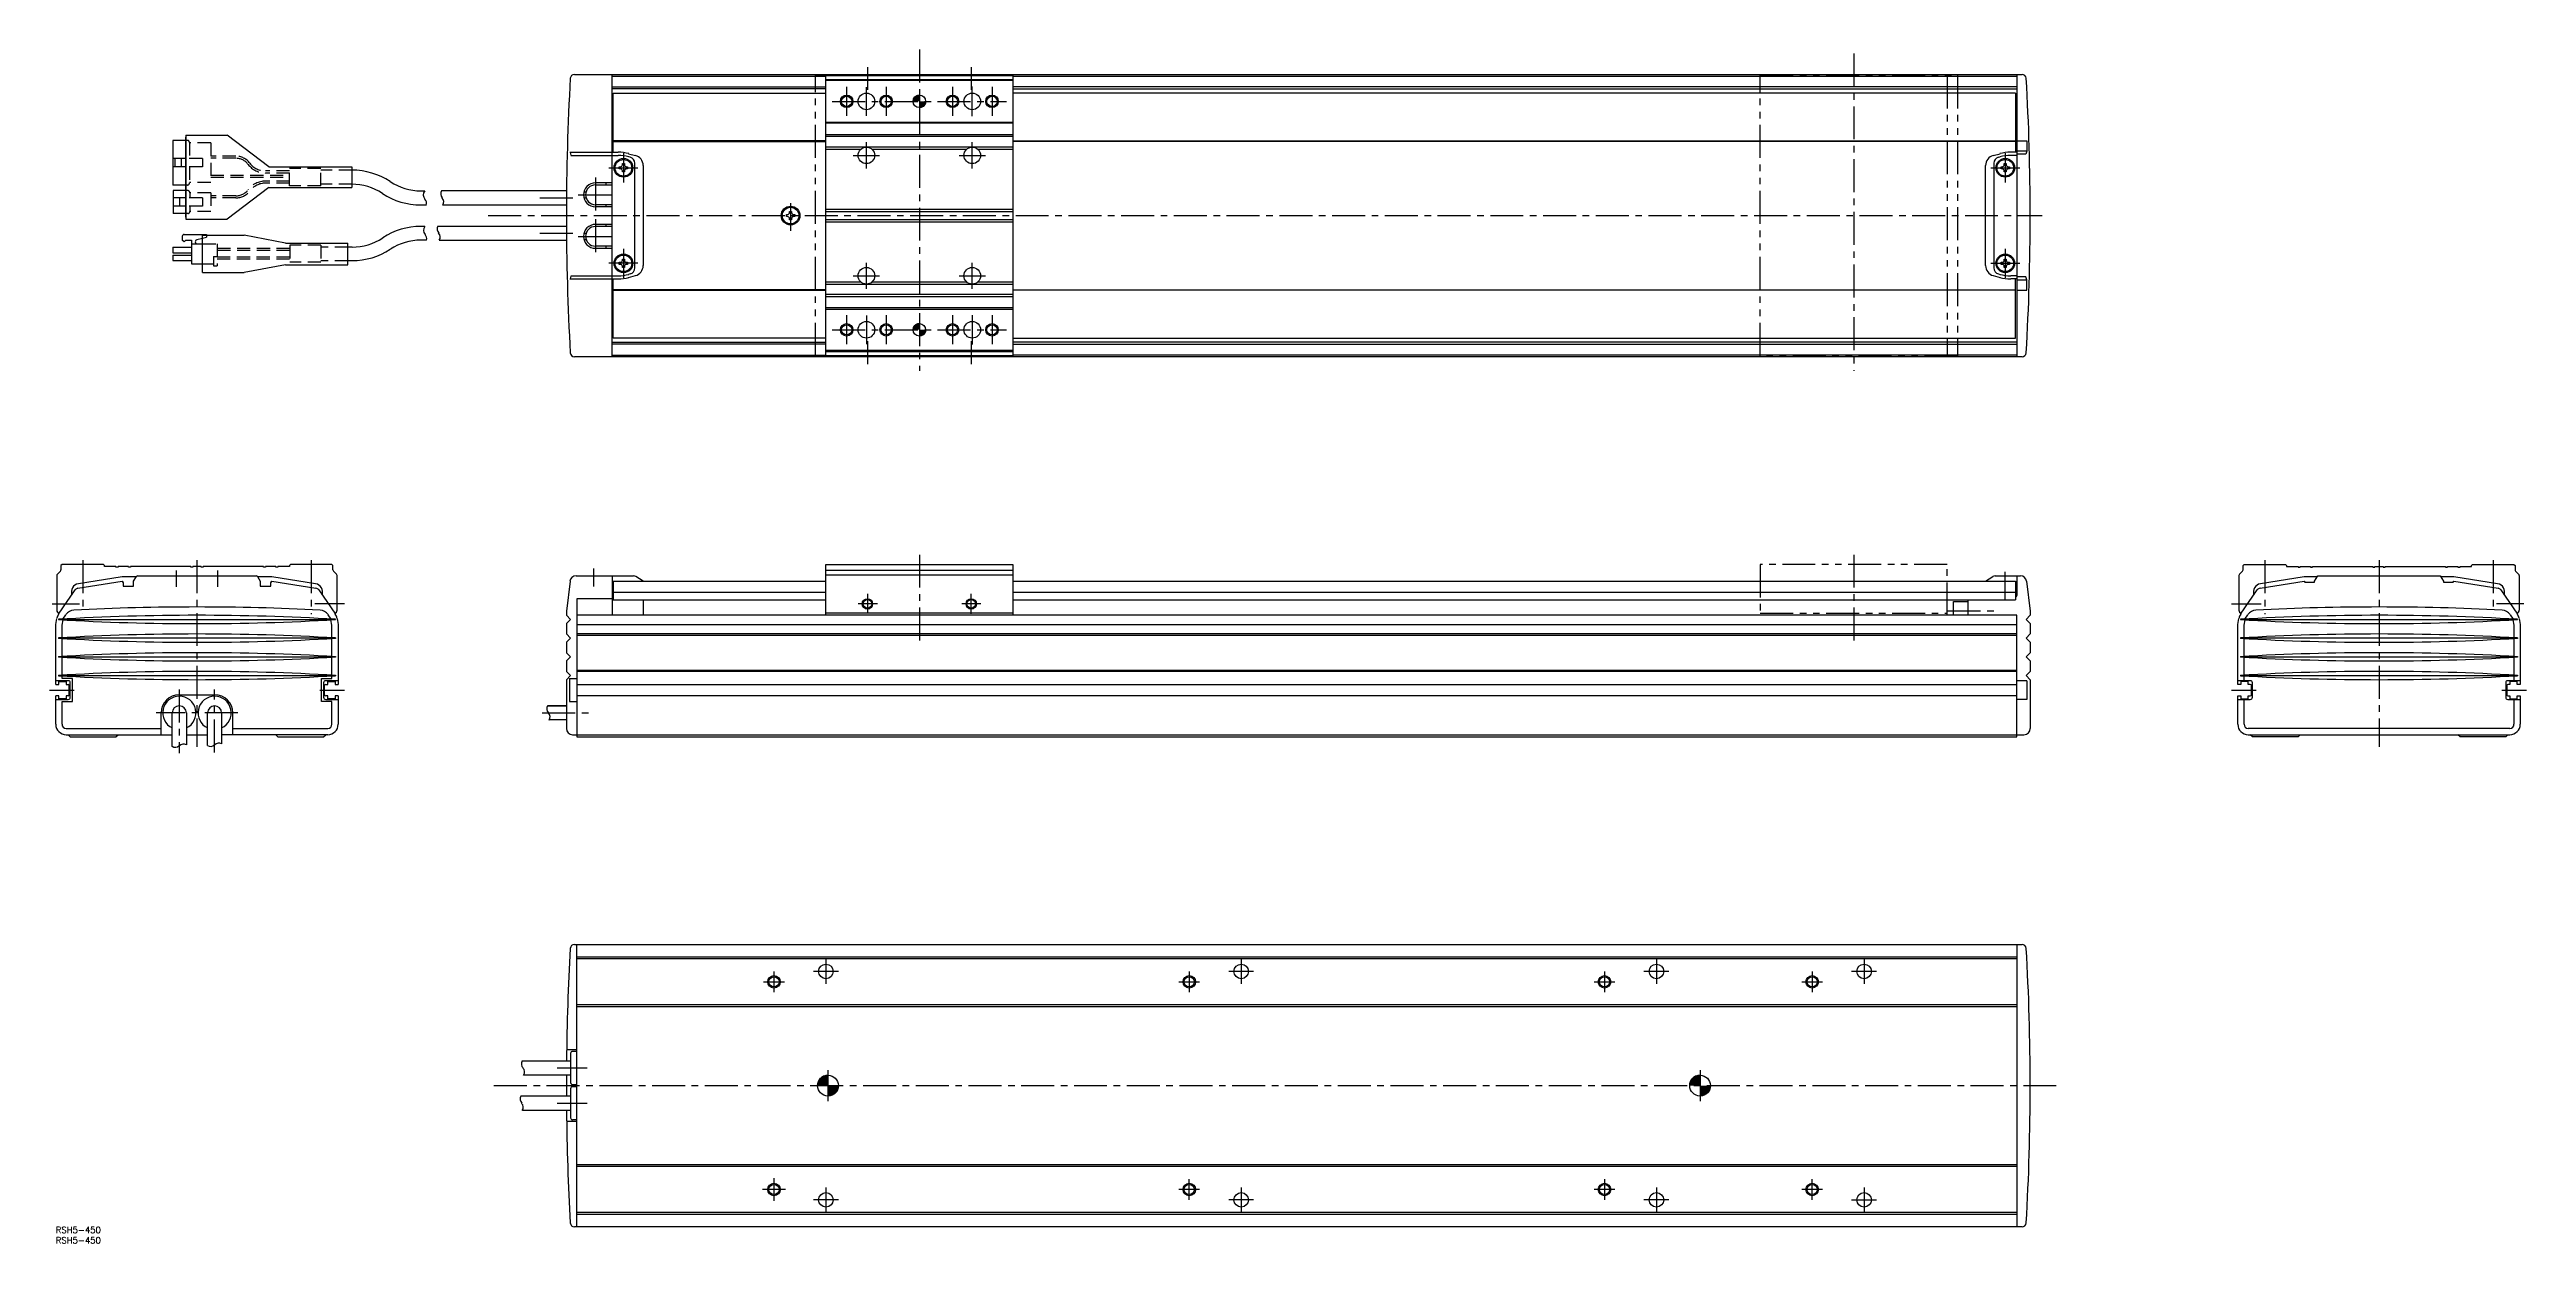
# Model space of a CAD drawing. Extents: x -3 to 1190, y -8 to 567.
import ezdxf

# ---------------------------------------------------------------- set-up
doc = ezdxf.new("R2010")
doc.units = 0
doc.header["$LTSCALE"] = 0.5
for name, pattern in [('CENTER', [50.8, 31.75, -6.35, 6.35, -6.35]), ('DASHED', [19.05, 12.7, -6.35]), ('PHANTOM', [63.5, 31.75, -6.35, 6.35, -6.35, 6.35, -6.35])]:
    doc.linetypes.add(name, pattern=pattern)
for name, color, linetype in [('MSM_CENTER', 1, 'CENTER'), ('MSM_CONTINUOUS', 7, 'CONTINUOUS'), ('MSM_DASHED', 4, 'DASHED'), ('MSM_IMAGINARY', 6, 'PHANTOM'), ('MSM_NARROW', 5, 'CONTINUOUS'), ('MSM_PART_NUMBER', 7, 'CONTINUOUS')]:
    doc.layers.add(name, color=color, linetype=linetype)
doc.styles.get("Standard").update_dxf_attribs({"font": 'txt.shx', "height": 3, "bigfont": 'bigfont.shx'})

# ---------------------------------------------------------------- blocks, each defined once
blk = doc.blocks.new('*U1')
at = {"layer": 'MSM_PART_NUMBER'}
blk.add_text('RSH5-450', height=3, dxfattribs=at).set_placement((0, -3))
blk = doc.blocks.new('*U2')
at = {"layer": 'MSM_PART_NUMBER'}
blk.add_text('RSH5-450', height=3, dxfattribs=at).set_placement((0, -8))
blk = doc.blocks.new('*U8')
at = {"layer": 'MSM_CONTINUOUS', "linetype": 'CONTINUOUS'}
for p, q in [((413, 542.9), (412.9, 542)), ((413.5, 543.8), (413, 542.9)), ((414.1, 544.4), (413.5, 543.8)), ((415, 544.9), (414.1, 544.4)), ((415.9, 545), (415, 544.9)), ((415.9, 544.9), (415.9, 545)), ((415.9, 544.9), (415.9, 544.4)), ((415.9, 544.4), (415.9, 543.8)), ((415.9, 543.8), (415.9, 542.9)), ((415.9, 542.9), (415.9, 542)), ((415.9, 542), (415.9, 542)), ((415.9, 542), (415.9, 541.1)), ((415.9, 541.1), (415.9, 540.2)), ((415.9, 540.2), (415.9, 539.6)), ((415.9, 539.6), (415.9, 539.1)), ((416.8, 539.1), (415.9, 539)), ((415.9, 539), (415.9, 539.1)), ((417.7, 539.6), (416.8, 539.1)), ((418.3, 540.2), (417.7, 539.6)), ((418.8, 541.1), (418.3, 540.2)), ((418.9, 542), (418.8, 541.1)), ((418.9, 542), (418.9, 542)), ((413, 432.9), (412.9, 432)), ((412.9, 432), (412.9, 432)), ((413.5, 433.8), (413, 432.9)), ((414.1, 434.4), (413.5, 433.8)), ((415, 434.9), (414.1, 434.4)), ((415.9, 435), (415, 434.9)), ((415.9, 434.9), (415.9, 435)), ((415.9, 434.9), (415.9, 434.4)), ((415.9, 434.4), (415.9, 433.8)), ((415.9, 433.8), (415.9, 432.9)), ((415.9, 432.9), (415.9, 432)), ((415.9, 432), (415.9, 432)), ((415.9, 432), (415.9, 431.1)), ((415.9, 431.1), (415.9, 430.2)), ((415.9, 430.2), (415.9, 429.6)), ((415.9, 429.6), (415.9, 429.1)), ((417.7, 429.6), (416.8, 429.1)), ((418.3, 430.2), (417.7, 429.6)), ((418.8, 431.1), (418.3, 430.2)), ((418.9, 432), (418.8, 431.1)), ((416.8, 429.1), (415.9, 429)), ((415.9, 429), (415.9, 429.1))]:
    blk.add_line(p, q, dxfattribs=at)
for points in [[(413, 542.9), (412.9, 542), (415.9, 542)], [(413.5, 543.8), (413, 542.9), (415.9, 542.9)], [(414.1, 544.4), (413.5, 543.8), (415.9, 543.8)], [(415, 544.9), (414.1, 544.4), (415.9, 544.4)], [(415.9, 545), (415, 544.9), (415.9, 544.9)], [(418.9, 542), (415.9, 542), (418.9, 542)], [(415.9, 542), (415.9, 541.1), (418.8, 541.1)], [(415.9, 541.1), (415.9, 540.2), (418.3, 540.2)], [(415.9, 540.2), (415.9, 539.6), (417.7, 539.6)], [(415.9, 539.6), (415.9, 539.1), (416.8, 539.1)], [(413, 432.9), (412.9, 432), (415.9, 432)], [(412.9, 432), (412.9, 432), (415.9, 432)], [(413.5, 433.8), (413, 432.9), (415.9, 432.9)], [(414.1, 434.4), (413.5, 433.8), (415.9, 433.8)], [(415, 434.9), (414.1, 434.4), (415.9, 434.4)], [(415.9, 435), (415, 434.9), (415.9, 434.9)], [(415.9, 432), (415.9, 431.1), (418.8, 431.1)], [(415.9, 431.1), (415.9, 430.2), (418.3, 430.2)], [(415.9, 430.2), (415.9, 429.6), (417.7, 429.6)], [(415.9, 429.6), (415.9, 429.1), (416.8, 429.1)]]:
    blk.add_solid(points, dxfattribs=at)
at = {"layer": 'MSM_CONTINUOUS', "linetype": 'CONTINUOUS', "extrusion": (0, 0, -1)}
for points in [[(-413, 542.9), (-415.9, 542.9), (-415.9, 542)], [(-413.1, 542), (-415.9, 542), (-415.9, 542)], [(-413.5, 543.8), (-415.9, 543.8), (-415.9, 542.9)], [(-414.1, 544.4), (-415.9, 544.4), (-415.9, 543.8)], [(-415, 544.9), (-415.9, 544.9), (-415.9, 544.4)], [(-415.9, 542), (-418.9, 542), (-418.8, 541.1)], [(-415.9, 541.1), (-418.8, 541.1), (-418.3, 540.2)], [(-415.9, 540.2), (-418.3, 540.2), (-417.7, 539.6)], [(-415.9, 539.6), (-417.7, 539.6), (-416.8, 539.1)], [(-415.9, 539.1), (-416.8, 539.1), (-415.9, 539)], [(-412.9, 432), (-415.9, 432), (-415.9, 432)], [(-413, 432.9), (-415.9, 432.9), (-415.9, 432)], [(-413.5, 433.8), (-415.9, 433.8), (-415.9, 432.9)], [(-414.1, 434.4), (-415.9, 434.4), (-415.9, 433.8)], [(-415, 434.9), (-415.9, 434.9), (-415.9, 434.4)], [(-415.9, 432), (-418.9, 432), (-418.8, 431.1)], [(-415.9, 431.1), (-418.8, 431.1), (-418.3, 430.2)], [(-415.9, 430.2), (-418.3, 430.2), (-417.7, 429.6)], [(-415.9, 429.6), (-417.7, 429.6), (-416.8, 429.1)], [(-415.9, 429.1), (-416.8, 429.1), (-415.9, 429)]]:
    blk.add_solid(points, dxfattribs=at)
blk = doc.blocks.new('*U9')
at = {"layer": 'MSM_CONTINUOUS', "linetype": 'CONTINUOUS'}
for p, q in [((368.8, 71.9), (368, 71.1)), ((369.7, 72.5), (368.8, 71.9)), ((370.8, 72.9), (369.7, 72.5)), ((371.9, 73), (370.8, 72.9)), ((371.9, 72.9), (371.9, 73)), ((371.9, 72.9), (371.9, 72.5)), ((371.9, 72.5), (371.9, 71.9)), ((371.9, 71.9), (371.9, 71.1)), ((788.8, 71.9), (788, 71.1)), ((789.7, 72.5), (788.8, 71.9)), ((790.8, 72.9), (789.7, 72.5)), ((791.9, 73), (790.8, 72.9)), ((791.9, 72.9), (791.9, 73)), ((791.9, 72.9), (791.9, 72.5)), ((791.9, 72.5), (791.9, 71.9)), ((791.9, 71.9), (791.9, 71.1)), ((367, 69.1), (366.9, 68)), ((367.4, 70.2), (367, 69.1)), ((368, 71.1), (367.4, 70.2)), ((371.9, 71.1), (371.9, 70.2)), ((371.9, 70.2), (371.9, 69.1)), ((371.9, 69.1), (371.9, 68)), ((371.9, 68), (371.9, 66.9)), ((371.9, 66.9), (371.9, 65.8)), ((371.9, 65.8), (371.9, 64.9)), ((371.9, 64.9), (371.9, 64.1)), ((371.9, 64.1), (371.9, 63.5)), ((371.9, 63.5), (371.9, 63.1)), ((373, 63.1), (371.9, 63)), ((371.9, 63), (371.9, 63.1)), ((374.1, 63.5), (373, 63.1)), ((375, 64.1), (374.1, 63.5)), ((375.8, 64.9), (375, 64.1)), ((376.4, 65.8), (375.8, 64.9)), ((376.8, 66.9), (376.4, 65.8)), ((376.9, 68), (376.8, 66.9)), ((787, 69.1), (786.9, 68)), ((787.4, 70.2), (787, 69.1)), ((788, 71.1), (787.4, 70.2)), ((791.9, 71.1), (791.9, 70.2)), ((791.9, 70.2), (791.9, 69.1)), ((791.9, 69.1), (791.9, 68)), ((791.9, 68), (791.9, 66.9)), ((791.9, 66.9), (791.9, 65.8)), ((791.9, 65.8), (791.9, 64.9)), ((791.9, 64.9), (791.9, 64.1)), ((791.9, 64.1), (791.9, 63.5)), ((791.9, 63.5), (791.9, 63.1)), ((793, 63.1), (791.9, 63)), ((791.9, 63), (791.9, 63.1)), ((794.1, 63.5), (793, 63.1)), ((795, 64.1), (794.1, 63.5)), ((795.8, 64.9), (795, 64.1)), ((796.4, 65.8), (795.8, 64.9)), ((796.8, 66.9), (796.4, 65.8)), ((796.9, 68), (796.8, 66.9))]:
    blk.add_line(p, q, dxfattribs=at)
for points in [[(368.8, 71.9), (368, 71.1), (371.9, 71.1)], [(369.7, 72.5), (368.8, 71.9), (371.9, 71.9)], [(370.8, 72.9), (369.7, 72.5), (371.9, 72.5)], [(371.9, 73), (370.8, 72.9), (371.9, 72.9)], [(788.8, 71.9), (788, 71.1), (791.9, 71.1)], [(789.7, 72.5), (788.8, 71.9), (791.9, 71.9)], [(790.8, 72.9), (789.7, 72.5), (791.9, 72.5)], [(791.9, 73), (790.8, 72.9), (791.9, 72.9)], [(367, 69.1), (366.9, 68), (371.9, 68)], [(367.4, 70.2), (367, 69.1), (371.9, 69.1)], [(368, 71.1), (367.4, 70.2), (371.9, 70.2)], [(371.9, 68), (371.9, 66.9), (376.8, 66.9)], [(371.9, 66.9), (371.9, 65.8), (376.4, 65.8)], [(371.9, 65.8), (371.9, 64.9), (375.8, 64.9)], [(371.9, 64.9), (371.9, 64.1), (375, 64.1)], [(371.9, 64.1), (371.9, 63.5), (374.1, 63.5)], [(371.9, 63.5), (371.9, 63.1), (373, 63.1)], [(787, 69.1), (786.9, 68), (791.9, 68)], [(787.4, 70.2), (787, 69.1), (791.9, 69.1)], [(788, 71.1), (787.4, 70.2), (791.9, 70.2)], [(791.9, 68), (791.9, 66.9), (796.8, 66.9)], [(791.9, 66.9), (791.9, 65.8), (796.4, 65.8)], [(791.9, 65.8), (791.9, 64.9), (795.8, 64.9)], [(791.9, 64.9), (791.9, 64.1), (795, 64.1)], [(791.9, 64.1), (791.9, 63.5), (794.1, 63.5)], [(791.9, 63.5), (791.9, 63.1), (793, 63.1)]]:
    blk.add_solid(points, dxfattribs=at)
at = {"layer": 'MSM_CONTINUOUS', "linetype": 'CONTINUOUS', "extrusion": (0, 0, -1)}
for points in [[(-368.8, 71.9), (-371.9, 71.9), (-371.9, 71.1)], [(-369.7, 72.5), (-371.9, 72.5), (-371.9, 71.9)], [(-370.8, 72.9), (-371.9, 72.9), (-371.9, 72.5)], [(-788.8, 71.9), (-791.9, 71.9), (-791.9, 71.1)], [(-789.7, 72.5), (-791.9, 72.5), (-791.9, 71.9)], [(-790.8, 72.9), (-791.9, 72.9), (-791.9, 72.5)], [(-367, 69.1), (-371.9, 69.1), (-371.9, 68)], [(-367.4, 70.2), (-371.9, 70.2), (-371.9, 69.1)], [(-368, 71.1), (-371.9, 71.1), (-371.9, 70.2)], [(-371.9, 68), (-376.9, 68), (-376.8, 66.9)], [(-371.9, 66.9), (-376.8, 66.9), (-376.4, 65.8)], [(-371.9, 65.8), (-376.4, 65.8), (-375.8, 64.9)], [(-371.9, 64.9), (-375.8, 64.9), (-375, 64.1)], [(-371.9, 64.1), (-375, 64.1), (-374.1, 63.5)], [(-371.9, 63.5), (-374.1, 63.5), (-373, 63.1)], [(-371.9, 63.1), (-373, 63.1), (-371.9, 63)], [(-787, 69.1), (-791.9, 69.1), (-791.9, 68)], [(-787.4, 70.2), (-791.9, 70.2), (-791.9, 69.1)], [(-788, 71.1), (-791.9, 71.1), (-791.9, 70.2)], [(-791.9, 68), (-796.9, 68), (-796.8, 66.9)], [(-791.9, 66.9), (-796.8, 66.9), (-796.4, 65.8)], [(-791.9, 65.8), (-796.4, 65.8), (-795.8, 64.9)], [(-791.9, 64.9), (-795.8, 64.9), (-795, 64.1)], [(-791.9, 64.1), (-795, 64.1), (-794.1, 63.5)], [(-791.9, 63.5), (-794.1, 63.5), (-793, 63.1)], [(-791.9, 63.1), (-793, 63.1), (-791.9, 63)]]:
    blk.add_solid(points, dxfattribs=at)

msp = doc.modelspace()

# ---------------------------------------------------------------- linework, layer by layer
at = {"layer": 'MSM_CENTER'}
for p, q in [((415.9, 567), (415.9, 412.2)), ((865.9, 565), (865.9, 412.2)), ((380.9, 549), (380.9, 535)), ((390.4, 535.1), (390.4, 548.9)), ((390.9, 558.5), (390.9, 547.5)), ((399.9, 549), (399.9, 535)), ((431.9, 549), (431.9, 535)), ((440.9, 558.5), (440.9, 547.5)), ((441.4, 534.9), (441.4, 549.1)), ((450.9, 549), (450.9, 535)), ((373.9, 542), (457.9, 542)), ((273.4, 517), (273.4, 503)), ((384.1, 516), (396.7, 516)), ((390.4, 509.7), (390.4, 522.3)), ((435.1, 516), (447.7, 516)), ((441.4, 509.7), (441.4, 522.3)), ((938.9, 517), (938.9, 503)), ((259.9, 505.3), (259.9, 488.7)), ((266.4, 510), (280.4, 510)), ((931.9, 510), (945.9, 510)), ((233.2, 495.5), (249.7, 495.5)), ((251.6, 497), (268.2, 497)), ((353.9, 493), (353.9, 479.7)), ((208.3, 487), (956.7, 487)), ((233.2, 478.5), (249.7, 478.5)), ((259.9, 485.3), (259.9, 468.7)), ((251.6, 477), (268.2, 477)), ((273.4, 471), (273.4, 457)), ((938.9, 471), (938.9, 457)), ((280.4, 464), (266.4, 464)), ((384.1, 458), (396.7, 458)), ((390.4, 451.7), (390.4, 464.3)), ((435.1, 458), (447.7, 458)), ((441.4, 451.7), (441.4, 464.3)), ((931.9, 464), (945.9, 464)), ((373.9, 432), (457.9, 432)), ((380.9, 439), (380.9, 425)), ((390.4, 438.9), (390.4, 425.1)), ((399.9, 439), (399.9, 425)), ((431.9, 439), (431.9, 425)), ((441.4, 439.1), (441.4, 424.9)), ((450.9, 439), (450.9, 425)), ((390.9, 426.5), (390.9, 415.5)), ((440.9, 426.5), (440.9, 415.5)), ((415.9, 323.7), (415.9, 281.8)), ((865.9, 323.7), (865.9, 280.5)), ((13, 321), (13, 295.5)), ((58, 316), (58, 308.2)), ((68, 321), (68, 231.1)), ((78, 308.2), (78, 316)), ((123, 321), (123, 295)), ((259, 317), (259, 308.3)), ((938.9, 301.8), (938.9, 315.4)), ((1063.9, 321), (1063.9, 295)), ((1118.9, 321), (1118.9, 231.1)), ((1173.9, 321), (1173.9, 295.5)), ((-1.7, 300), (11.4, 300)), ((139, 300), (124.7, 300)), ((395.8, 300), (386.4, 300)), ((390.9, 304.9), (390.9, 295.3)), ((445.5, 300), (436.3, 300)), ((440.9, 295.2), (440.9, 304.8)), ((1047.9, 300), (1062.2, 300)), ((1188.6, 300), (1175.5, 300)), ((911.1, 296.7), (933.5, 296.7)), ((-3, 258.5), (8.8, 258.5)), ((59.5, 258.8), (59.5, 228.1)), ((76.5, 228.5), (76.5, 258.8)), ((127.2, 258.5), (139, 258.5)), ((1047.9, 258.5), (1059.7, 258.5)), ((1178.1, 258.5), (1189.9, 258.5)), ((87.7, 247.5), (48.3, 247.5)), ((234.3, 247.5), (257.7, 247.5)), ((345.9, 123), (345.9, 113)), ((376.9, 123), (364.9, 123)), ((370.9, 129), (370.9, 117)), ((545.9, 123), (545.9, 113)), ((576.9, 123), (564.9, 123)), ((570.9, 129), (570.9, 117)), ((745.9, 123), (745.9, 113)), ((776.9, 123), (764.9, 123)), ((770.9, 129), (770.9, 117)), ((845.9, 123), (845.9, 113)), ((876.9, 123), (864.9, 123)), ((870.9, 129), (870.9, 117)), ((340.9, 118), (350.9, 118)), ((540.9, 118), (550.9, 118)), ((740.9, 118), (750.9, 118)), ((840.9, 118), (850.9, 118)), ((241.5, 76.5), (256, 76.5)), ((371.9, 75.5), (371.9, 60.5)), ((791.9, 75.5), (791.9, 60.5)), ((211, 68), (966.1, 68)), ((241.5, 59.5), (256, 59.5)), ((351.4, 18), (340.4, 18)), ((345.9, 23.5), (345.9, 12.5)), ((376.9, 13), (364.9, 13)), ((370.9, 19), (370.9, 7)), ((550.9, 18), (540.9, 18)), ((545.9, 13), (545.9, 23)), ((576.9, 13), (564.9, 13)), ((570.9, 19), (570.9, 7)), ((750.9, 18), (740.9, 18)), ((745.9, 23), (745.9, 13)), ((776.9, 13), (764.9, 13)), ((770.9, 19), (770.9, 7)), ((850.9, 18), (840.9, 18)), ((845.9, 13), (845.9, 23)), ((864.9, 13), (876.9, 13)), ((870.9, 19), (870.9, 7))]:
    msp.add_line(p, q, dxfattribs=at)
at = {"layer": 'MSM_CONTINUOUS'}
for p, q in [((249.8, 555), (947, 555)), ((267.9, 419), (267.9, 555)), ((267.9, 554.2), (370.9, 554.2)), ((267.9, 549), (370.9, 549)), ((370.9, 554.5), (460.9, 554.5)), ((370.9, 419.5), (370.9, 554.5)), ((370.9, 552.5), (460.9, 552.5)), ((460.9, 552), (370.9, 552)), ((460.9, 554.5), (460.9, 419.5)), ((460.9, 554.2), (944.4, 554.2)), ((944.4, 549), (460.9, 549)), ((944.4, 555), (944.4, 419)), ((370.9, 548), (267.9, 548)), ((268.4, 517.5), (268.4, 546)), ((268.4, 546), (370.9, 546)), ((460.9, 548), (944.4, 548)), ((943.9, 546), (460.9, 546)), ((943.9, 546), (943.9, 517.5)), ((62.6, 525.7), (82.6, 525.7)), ((62.6, 525.7), (62.6, 485.3)), ((102.6, 510.4), (82.6, 525.7)), ((370.9, 532), (460.9, 532)), ((460.9, 531.5), (370.9, 531.5)), ((370.9, 526), (460.9, 526)), ((460.9, 525), (370.9, 525)), ((62.6, 523.2), (56.4, 523.2)), ((56.4, 523.2), (56.4, 501.7)), ((62.6, 514.5), (56.4, 514.5)), ((57.4, 514.5), (57.4, 510.5)), ((60.4, 514.5), (60.4, 510.5)), ((62.6, 486.3), (62.6, 524.7)), ((247.6, 517.5), (270.8, 517.5)), ((248, 516), (270.8, 516)), ((370.9, 523), (268.4, 523)), ((268.4, 522.7), (370.9, 522.7)), ((275.9, 516.8), (279.2, 515.9)), ((276.7, 515.1), (275.9, 515.3)), ((460.9, 520), (370.9, 520)), ((370.9, 519), (387.8, 519)), ((393, 519), (438.8, 519)), ((444, 519), (460.9, 519)), ((460.9, 523), (943.9, 523)), ((943.9, 522.7), (460.9, 522.7)), ((933.1, 515.9), (936.4, 516.8)), ((935.6, 515.1), (936.4, 515.3)), ((944.4, 517.5), (941.5, 517.5)), ((944.4, 516), (941.5, 516)), ((944.4, 523), (949.2, 523)), ((949.2, 518), (944.4, 518)), ((948.8, 516.5), (944.4, 516.5)), ((949.2, 518), (948.8, 516.5)), ((949.2, 523), (949.2, 518)), ((62.6, 510.5), (56.4, 510.5)), ((62.6, 501.7), (56.4, 501.7)), ((102.6, 510.4), (142.6, 510.4)), ((142.6, 510.4), (142.6, 500.5)), ((267.9, 502.7), (259.9, 502.7)), ((267.9, 501.7), (259.9, 501.7)), ((264.9, 502.7), (264.9, 501.7)), ((271.4, 509.5), (271.4, 510.5)), ((271.4, 510.5), (271.9, 510.5)), ((271.9, 509.5), (271.4, 509.5)), ((272.9, 511.5), (272.9, 512)), ((272.9, 512), (273.9, 512)), ((272.9, 508), (272.9, 508.5)), ((273.9, 508), (272.9, 508)), ((273.9, 512), (273.9, 511.5)), ((273.9, 508.5), (273.9, 508)), ((274.9, 510.5), (275.4, 510.5)), ((275.4, 509.5), (274.9, 509.5)), ((275.4, 510.5), (275.4, 509.5)), ((278.9, 461.8), (278.9, 512.2)), ((282.9, 511.1), (282.9, 462.9)), ((929.4, 462.9), (929.4, 511.1)), ((933.4, 512.2), (933.4, 461.8)), ((936.9, 509.5), (936.9, 510.5)), ((936.9, 510.5), (937.4, 510.5)), ((937.4, 509.5), (936.9, 509.5)), ((938.4, 511.5), (938.4, 512)), ((938.4, 512), (939.4, 512)), ((938.4, 508), (938.4, 508.5)), ((939.4, 508), (938.4, 508)), ((939.4, 512), (939.4, 511.5)), ((939.4, 508.5), (939.4, 508)), ((940.4, 510.5), (940.9, 510.5)), ((940.9, 509.5), (940.4, 509.5)), ((940.9, 510.5), (940.9, 509.5)), ((56.6, 499), (56.6, 488)), ((62.6, 499), (56.6, 499)), ((62.6, 495.5), (56.6, 495.5)), ((62.6, 491.5), (56.6, 491.5)), ((59.6, 495.5), (59.6, 491.5)), ((102.6, 500.5), (82.6, 485.3)), ((102.6, 500.5), (142.6, 500.5)), ((175.7, 492.1), (178.5, 492.1)), ((175.8, 498.9), (177.7, 498.9)), ((245.9, 498.9), (185.7, 498.9)), ((186.4, 492.1), (245.9, 492.1)), ((254.3, 498.5), (255.4, 498.5)), ((254.3, 495.5), (255.4, 495.5)), ((267.9, 492.2), (259.9, 492.2)), ((267.9, 491.2), (259.9, 491.2)), ((264.9, 492.2), (264.9, 491.2)), ((460.9, 490), (370.9, 490)), ((62.6, 488), (56.6, 488)), ((61.8, 477.9), (72.6, 477.9)), ((62.6, 485.3), (82.6, 485.3)), ((70.7, 477.5), (75.9, 477.5)), ((70.7, 459.6), (70.7, 477.5)), ((72.6, 477.9), (72.6, 477.5)), ((75.9, 477.5), (90.7, 477.5)), ((110.7, 473.7), (90.7, 477.5)), ((177.7, 481.8), (175.9, 481.8)), ((245.9, 481.8), (184, 481.8)), ((254.3, 478.5), (255.4, 478.5)), ((267.9, 482.7), (259.9, 482.7)), ((267.9, 481.7), (259.9, 481.7)), ((264.9, 482.7), (264.9, 481.7)), ((351.9, 486.5), (351.9, 487.5)), ((351.9, 487.5), (352.4, 487.5)), ((352.4, 486.5), (351.9, 486.5)), ((353.4, 488.5), (353.4, 489)), ((353.4, 489), (354.4, 489)), ((353.4, 485), (353.4, 485.5)), ((354.4, 485), (353.4, 485)), ((354.4, 489), (354.4, 488.5)), ((354.4, 485.5), (354.4, 485)), ((355.4, 487.5), (355.9, 487.5)), ((355.9, 486.5), (355.4, 486.5)), ((355.9, 487.5), (355.9, 486.5)), ((370.9, 489), (460.9, 489)), ((460.9, 485), (370.9, 485)), ((370.9, 484), (460.9, 484)), ((56.4, 471.8), (56.4, 469.1)), ((56.4, 471.8), (65.4, 471.8)), ((56.4, 469.1), (65.4, 469.1)), ((56.4, 468), (65.4, 468)), ((56.4, 468), (56.4, 465.3)), ((56.4, 465.3), (65.4, 465.3)), ((60.9, 477), (60.9, 475.2)), ((61.8, 474.3), (60.9, 475.2)), ((61.8, 474.3), (62.7, 475.2)), ((62.7, 475.2), (65.4, 475.2)), ((65.4, 475.2), (65.4, 463.7)), ((65.4, 473.4), (70.7, 473.4)), ((68, 475.4), (70.7, 476.1)), ((110.7, 473.7), (140.7, 473.7)), ((140.7, 463.3), (140.7, 473.7)), ((142.7, 471.8), (140.7, 471.8)), ((142.7, 465.2), (140.7, 465.2)), ((178.6, 475.2), (175.9, 475.2)), ((184.7, 475.1), (245.9, 475.1)), ((254.3, 475.5), (255.4, 475.5)), ((267.9, 472.2), (259.9, 472.2)), ((267.9, 471.2), (259.9, 471.2)), ((264.9, 472.2), (264.9, 471.2)), ((272.9, 465.5), (272.9, 466)), ((272.9, 466), (273.9, 466)), ((273.9, 466), (273.9, 465.5)), ((938.4, 465.5), (938.4, 466)), ((938.4, 466), (939.4, 466)), ((939.4, 466), (939.4, 465.5)), ((65.4, 463.7), (70.7, 463.7)), ((70.7, 459.6), (90.7, 459.6)), ((110.7, 463.3), (90.7, 459.6)), ((110.7, 463.3), (140.7, 463.3)), ((247.6, 456.5), (270.8, 456.5)), ((248, 458), (270.8, 458)), ((268.4, 428), (268.4, 456.5)), ((271.4, 463.5), (271.4, 464.5)), ((271.4, 464.5), (271.9, 464.5)), ((271.9, 463.5), (271.4, 463.5)), ((272.9, 462), (272.9, 462.5)), ((273.9, 462), (272.9, 462)), ((273.9, 462.5), (273.9, 462)), ((274.9, 464.5), (275.4, 464.5)), ((275.4, 463.5), (274.9, 463.5)), ((275.4, 464.5), (275.4, 463.5)), ((276.7, 458.9), (275.9, 458.7)), ((275.9, 457.2), (279.2, 458.1)), ((387.8, 455), (370.9, 455)), ((370.9, 454), (460.9, 454)), ((438.8, 455), (393, 455)), ((460.9, 455), (444, 455)), ((933.1, 458.1), (936.4, 457.2)), ((935.6, 458.9), (936.4, 458.7)), ((936.9, 463.5), (936.9, 464.5)), ((936.9, 464.5), (937.4, 464.5)), ((937.4, 463.5), (936.9, 463.5)), ((938.4, 462), (938.4, 462.5)), ((939.4, 462), (938.4, 462)), ((939.4, 462.5), (939.4, 462)), ((940.4, 464.5), (940.9, 464.5)), ((940.9, 463.5), (940.4, 463.5)), ((940.9, 464.5), (940.9, 463.5)), ((944.4, 458), (941.5, 458)), ((944.4, 456.5), (941.5, 456.5)), ((943.9, 428), (943.9, 456.5)), ((948.8, 457.5), (944.4, 457.5)), ((944.4, 456), (949.2, 456)), ((949.2, 456), (948.8, 457.5)), ((949.2, 451), (949.2, 456)), ((370.9, 451.3), (268.4, 451.3)), ((268.4, 451), (370.9, 451)), ((460.9, 449), (370.9, 449)), ((370.9, 448), (460.9, 448)), ((460.9, 442.5), (370.9, 442.5)), ((370.9, 442), (460.9, 442)), ((460.9, 451.3), (943.9, 451.3)), ((943.9, 451), (460.9, 451)), ((944.4, 451), (949.2, 451)), ((947, 419), (249.8, 419)), ((267.9, 426), (370.9, 426)), ((370.9, 425), (267.9, 425)), ((267.9, 419.8), (370.9, 419.8)), ((370.9, 428), (268.4, 428)), ((460.9, 422), (370.9, 422)), ((370.9, 421.5), (460.9, 421.5)), ((460.9, 419.5), (370.9, 419.5)), ((460.9, 428), (943.9, 428)), ((944.4, 426), (460.9, 426)), ((460.9, 425), (944.4, 425)), ((944.4, 419.8), (460.9, 419.8)), ((0.5, 313.6), (0.5, 297)), ((2.2, 315.7), (0.8, 314.3)), ((3, 319), (2.5, 318.5)), ((2.5, 318.5), (2.5, 316.4)), ((23, 319), (3, 319)), ((10.7, 307.6), (32, 311)), ((32, 313), (10.9, 309.7)), ((23.5, 318.5), (23, 319)), ((23.5, 318), (23.5, 318.5)), ((29, 318), (23.5, 318)), ((29, 317.7), (29, 318)), ((30, 317.7), (29, 317.7)), ((35, 318), (30, 318)), ((30, 318), (30, 317.7)), ((38.7, 313), (32, 313)), ((32, 311), (32.5, 310.1)), ((35, 317.7), (35, 318)), ((36, 317.7), (35, 317.7)), ((65, 318), (36, 318)), ((36, 318), (36, 317.7)), ((37.5, 311), (38.9, 313.2)), ((37.5, 308.5), (37.5, 311)), ((39.3, 313.5), (96.7, 313.5)), ((65, 317.7), (65, 318)), ((66, 317.7), (65, 317.7)), ((70, 318), (66, 318)), ((66, 318), (66, 317.7)), ((70, 317.7), (70, 318)), ((71, 317.7), (70, 317.7)), ((100, 318), (71, 318)), ((71, 318), (71, 317.7)), ((97.1, 313.2), (98.5, 311)), ((104, 313), (97.3, 313)), ((98.5, 311), (98.5, 308.5)), ((100, 317.7), (100, 318)), ((101, 317.7), (100, 317.7)), ((106, 318), (101, 318)), ((101, 318), (101, 317.7)), ((103.5, 310.1), (104, 311)), ((125.1, 309.7), (104, 313)), ((104, 311), (125.3, 307.6)), ((106, 317.7), (106, 318)), ((107, 317.7), (106, 317.7)), ((112.5, 318), (107, 318)), ((107, 318), (107, 317.7)), ((113, 319), (112.5, 318.5)), ((112.5, 318.5), (112.5, 318)), ((133, 319), (113, 319)), ((133.5, 318.5), (133, 319)), ((133.5, 316.4), (133.5, 318.5)), ((135.2, 314.3), (133.8, 315.7)), ((135.5, 297), (135.5, 313.6)), ((247.7, 310.9), (245.9, 296.5)), ((250.6, 313.5), (278.3, 313.5)), ((267.9, 313.5), (267.9, 294.5)), ((267.9, 310.5), (268.4, 310.5)), ((268.4, 311), (370.9, 311)), ((268.4, 311), (268.4, 302)), ((282.9, 311), (279.4, 313.2)), ((370.9, 294.5), (370.9, 319)), ((370.9, 319), (460.9, 319)), ((460.9, 316), (370.9, 316)), ((370.9, 314), (460.9, 314)), ((460.9, 319), (460.9, 294.5)), ((460.9, 311), (943.9, 311)), ((929.4, 311), (932.9, 313.2)), ((934, 313.5), (946.2, 313.5)), ((943.9, 311), (943.9, 302)), ((943.9, 310.5), (944.4, 310.5)), ((944.4, 313.5), (944.4, 304)), ((949.1, 310.9), (950.9, 296.5)), ((1051.4, 313.6), (1051.4, 297)), ((1051.7, 314.3), (1053.1, 315.7)), ((1053.4, 318.5), (1053.9, 319)), ((1053.4, 316.4), (1053.4, 318.5)), ((1053.9, 319), (1073.9, 319)), ((1061.6, 307.6), (1082.9, 311)), ((1082.9, 313), (1061.8, 309.7)), ((1073.9, 319), (1074.4, 318.5)), ((1074.4, 318.5), (1074.4, 318)), ((1074.4, 318), (1079.9, 318)), ((1079.9, 318), (1079.9, 317.7)), ((1079.9, 317.7), (1080.9, 317.7)), ((1080.9, 317.7), (1080.9, 318)), ((1080.9, 318), (1085.9, 318)), ((1089.1, 313), (1082.9, 313)), ((1082.9, 311), (1083.2, 310.5)), ((1083.2, 310.5), (1087.9, 310.5)), ((1085.9, 318), (1085.9, 317.7)), ((1085.9, 317.7), (1086.9, 317.7)), ((1086.9, 317.7), (1086.9, 318)), ((1086.9, 318), (1115.9, 318)), ((1087.9, 311), (1089.4, 313.5)), ((1087.9, 310.5), (1087.9, 311)), ((1089.4, 313.5), (1148.4, 313.5)), ((1115.9, 318), (1115.9, 317.7)), ((1115.9, 317.7), (1116.9, 317.7)), ((1116.9, 317.7), (1116.9, 318)), ((1116.9, 318), (1120.9, 318)), ((1120.9, 318), (1120.9, 317.7)), ((1120.9, 317.7), (1121.9, 317.7)), ((1121.9, 317.7), (1121.9, 318)), ((1121.9, 318), (1150.9, 318)), ((1148.4, 313.5), (1149.9, 311)), ((1154.9, 313), (1148.7, 313)), ((1149.9, 311), (1149.9, 310.5)), ((1149.9, 310.5), (1154.6, 310.5)), ((1150.9, 318), (1150.9, 317.7)), ((1150.9, 317.7), (1151.9, 317.7)), ((1151.9, 317.7), (1151.9, 318)), ((1151.9, 318), (1156.9, 318)), ((1154.6, 310.5), (1154.9, 311)), ((1176, 309.7), (1154.9, 313)), ((1154.9, 311), (1176.2, 307.6)), ((1156.9, 318), (1156.9, 317.7)), ((1156.9, 317.7), (1157.9, 317.7)), ((1157.9, 317.7), (1157.9, 318)), ((1157.9, 318), (1163.4, 318)), ((1163.4, 318.5), (1163.9, 319)), ((1163.4, 318), (1163.4, 318.5)), ((1163.9, 319), (1183.9, 319)), ((1183.9, 319), (1184.4, 318.5)), ((1184.4, 318.5), (1184.4, 316.4)), ((1184.7, 315.7), (1186.1, 314.3)), ((1186.4, 313.6), (1186.4, 297)), ((1.3, 295), (9.3, 306.8)), ((32.5, 310.1), (32.5, 308.5)), ((32.5, 308.5), (37.5, 308.5)), ((98.5, 308.5), (103.5, 308.5)), ((103.5, 308.5), (103.5, 310.1)), ((126.7, 306.8), (134.7, 295)), ((268.4, 302.5), (250.9, 302.5)), ((250.9, 302.5), (250.9, 236)), ((370.9, 305.5), (268.4, 305.5)), ((268.4, 302), (370.9, 302)), ((282.9, 302), (282.9, 294.5)), ((943.9, 305.5), (460.9, 305.5)), ((460.9, 302), (943.9, 302)), ((913.9, 294.5), (913.9, 301.2)), ((913.9, 301.2), (920.9, 301.2)), ((920.9, 302), (920.9, 294.5)), ((1052.2, 295), (1060.2, 306.8)), ((1177.6, 306.8), (1185.6, 295)), ((0, 290), (0.5, 293)), ((0, 261.2), (0, 290)), ((1.3, 292.6), (1.3, 292.4)), ((1.3, 292.5), (134.7, 292.5)), ((3, 289.7), (3.5, 292.3)), ((3, 283.7), (3, 289.7)), ((3.4, 292.7), (4.8, 294.8)), ((132.6, 292.7), (131.2, 294.8)), ((133, 289.7), (132.5, 292.3)), ((133, 283.7), (133, 289.7)), ((134.7, 292.6), (134.7, 292.4)), ((135.5, 293), (136, 290)), ((136, 290), (136, 261.2)), ((245.9, 296.5), (245.9, 294.5)), ((245.9, 294.5), (247.9, 292.5)), ((247.9, 292.5), (245.9, 290.5)), ((245.9, 290.5), (245.9, 285.5)), ((944.4, 294.5), (250.9, 294.5)), ((250.9, 290), (944.4, 290)), ((460.9, 295.5), (370.9, 295.5)), ((944.4, 236), (944.4, 294.5)), ((950.9, 294.5), (948.9, 292.5)), ((948.9, 292.5), (950.9, 290.5)), ((950.9, 296.5), (950.9, 294.5)), ((950.9, 290.5), (950.9, 285.5)), ((1050.9, 290), (1051.4, 293)), ((1050.9, 261.2), (1050.9, 290)), ((1052.2, 292.6), (1052.2, 292.4)), ((1052.2, 292.5), (1185.6, 292.5)), ((1053.9, 289.7), (1054.4, 292.3)), ((1053.9, 283.7), (1053.9, 289.7)), ((1054.3, 292.7), (1055.7, 294.8)), ((1182.1, 294.8), (1183.5, 292.7)), ((1183.4, 292.3), (1183.9, 289.7)), ((1183.9, 289.7), (1183.9, 283.7)), ((1185.6, 292.6), (1185.6, 292.4)), ((1186.4, 293), (1186.9, 290)), ((1186.9, 290), (1186.9, 261.2)), ((1.3, 283.6), (1.3, 283.4)), ((134.7, 283.5), (1.3, 283.5)), ((1.3, 274.6), (1.3, 274.4)), ((1.3, 274.5), (134.7, 274.5)), ((3, 274.7), (3, 283.3)), ((133, 274.7), (133, 283.3)), ((134.7, 283.6), (134.7, 283.4)), ((134.7, 274.6), (134.7, 274.4)), ((245.9, 285.5), (247.9, 283.5)), ((247.9, 283.5), (245.9, 281.5)), ((245.9, 281.5), (245.9, 276.5)), ((245.9, 276.5), (247.9, 274.5)), ((247.9, 274.5), (245.9, 272.5)), ((944.4, 285.5), (250.9, 285.5)), ((250.9, 285), (944.4, 285)), ((950.9, 285.5), (948.9, 283.5)), ((948.9, 283.5), (950.9, 281.5)), ((950.9, 276.5), (948.9, 274.5)), ((948.9, 274.5), (950.9, 272.5)), ((950.9, 281.5), (950.9, 276.5)), ((1052.2, 283.6), (1052.2, 283.4)), ((1185.6, 283.5), (1052.2, 283.5)), ((1052.2, 274.6), (1052.2, 274.4)), ((1052.2, 274.5), (1185.6, 274.5)), ((1053.9, 274.7), (1053.9, 283.3)), ((1183.9, 283.3), (1183.9, 274.7)), ((1185.6, 283.6), (1185.6, 283.4)), ((1185.6, 274.6), (1185.6, 274.4)), ((6, 263), (0, 263)), ((1.3, 265.6), (1.3, 265.4)), ((1.3, 265.5), (134.7, 265.5)), ((1.5, 261.2), (1.5, 262.6)), ((1.5, 262.6), (5, 262.6)), ((3, 265.7), (3, 274.3)), ((3, 264), (3, 265.3)), ((8, 264), (3, 264)), ((5, 262.6), (5, 261.2)), ((8, 253), (8, 264)), ((128, 253), (128, 264)), ((128, 264), (133, 264)), ((136, 263), (130, 263)), ((131, 261.2), (131, 262.6)), ((131, 262.6), (134.5, 262.6)), ((133, 265.7), (133, 274.3)), ((133, 264), (133, 265.3)), ((134.5, 262.6), (134.5, 261.2)), ((134.7, 265.6), (134.7, 265.4)), ((245.9, 272.5), (245.9, 267.5)), ((245.9, 267.5), (247.9, 265.5)), ((247.9, 265.5), (245.9, 263.5)), ((245.9, 263.5), (245.9, 240)), ((247.4, 264), (247.4, 253)), ((247.4, 264), (250.9, 264)), ((250.9, 268), (944.4, 268)), ((944.4, 267.5), (250.9, 267.5)), ((949.3, 263), (944.4, 263)), ((950.9, 267.5), (948.9, 265.5)), ((948.9, 265.5), (950.9, 263.5)), ((949.3, 263), (949.3, 254)), ((950.9, 272.5), (950.9, 267.5)), ((950.9, 263.5), (950.9, 240)), ((1056.9, 263), (1050.9, 263)), ((1052.2, 265.6), (1052.2, 265.4)), ((1052.2, 265.5), (1185.6, 265.5)), ((1055.9, 262.6), (1052.4, 262.6)), ((1052.4, 262.6), (1052.4, 261.2)), ((1053.9, 265.7), (1053.9, 274.3)), ((1053.9, 263), (1053.9, 265.3)), ((1055.9, 261.2), (1055.9, 262.6)), ((1186.9, 263), (1180.9, 263)), ((1185.4, 262.6), (1181.9, 262.6)), ((1181.9, 262.6), (1181.9, 261.2)), ((1183.9, 274.3), (1183.9, 265.7)), ((1183.9, 265.3), (1183.9, 263)), ((1185.4, 261.2), (1185.4, 262.6)), ((1185.6, 265.6), (1185.6, 265.4)), ((0, 261.2), (1.5, 261.2)), ((0, 242), (0, 255.7)), ((1.5, 255.7), (0, 255.7)), ((0, 254), (6, 254)), ((1.5, 254.3), (1.5, 255.7)), ((5, 254.3), (1.5, 254.3)), ((3, 242), (3, 253)), ((3, 253), (8, 253)), ((5, 261.2), (6, 261.2)), ((6, 255.7), (5, 255.7)), ((5, 255.7), (5, 254.3)), ((6.5, 256.2), (6.5, 260.7)), ((7, 255), (7, 262)), ((59.5, 256.2), (76.5, 256.2)), ((133, 253), (128, 253)), ((129, 262), (129, 255)), ((129.5, 256.2), (129.5, 260.7)), ((130, 261.2), (131, 261.2)), ((131, 255.7), (130, 255.7)), ((130, 254), (136, 254)), ((131, 254.3), (131, 255.7)), ((134.5, 254.3), (131, 254.3)), ((133, 242), (133, 253)), ((134.5, 261.2), (136, 261.2)), ((136, 255.7), (134.5, 255.7)), ((134.5, 255.7), (134.5, 254.3)), ((136, 255.7), (136, 242)), ((245.9, 250.8), (236.8, 250.8)), ((245.9, 250.9), (236.9, 250.9)), ((247.4, 253), (250.9, 253)), ((250.9, 261.2), (944.4, 261.2)), ((944.4, 255.7), (250.9, 255.7)), ((949.3, 254), (944.4, 254)), ((1052.4, 261.2), (1050.9, 261.2)), ((1050.9, 242), (1050.9, 255.7)), ((1050.9, 255.7), (1052.4, 255.7)), ((1050.9, 254), (1056.9, 254)), ((1052.4, 255.7), (1052.4, 254.3)), ((1052.4, 254.3), (1055.9, 254.3)), ((1053.9, 242), (1053.9, 254)), ((1056.9, 261.2), (1055.9, 261.2)), ((1055.9, 254.3), (1055.9, 255.7)), ((1055.9, 255.7), (1056.9, 255.7)), ((1057.4, 256.2), (1057.4, 260.7)), ((1057.9, 255), (1057.9, 262)), ((1179.9, 262), (1179.9, 255)), ((1180.4, 260.7), (1180.4, 256.2)), ((1181.9, 261.2), (1180.9, 261.2)), ((1180.9, 255.7), (1181.9, 255.7)), ((1180.9, 254), (1186.9, 254)), ((1181.9, 255.7), (1181.9, 254.3)), ((1181.9, 254.3), (1185.4, 254.3)), ((1183.9, 254), (1183.9, 242)), ((1186.9, 261.2), (1185.4, 261.2)), ((1185.4, 254.3), (1185.4, 255.7)), ((1185.4, 255.7), (1186.9, 255.7)), ((1186.9, 255.7), (1186.9, 242)), ((5, 240), (50.7, 240)), ((50.7, 237), (50.7, 247.5)), ((56.1, 231.4), (56.1, 247.5)), ((62.9, 247.5), (62.9, 232.1)), ((73.1, 231.8), (73.1, 247.5)), ((79.8, 247.5), (79.8, 232.6)), ((85.2, 237), (85.2, 247.5)), ((85.2, 240), (131, 240)), ((245.9, 244.1), (237.5, 244.1)), ((245.9, 244.1), (237.6, 244.1)), ((1181.9, 240), (1055.9, 240)), ((5, 237), (56.1, 237)), ((6, 237), (7, 236)), ((7, 236), (29, 236)), ((29, 236), (30, 237)), ((62.9, 237), (73.1, 237)), ((131, 237), (79.8, 237)), ((106, 237), (107, 236)), ((107, 236), (129, 236)), ((129, 236), (130, 237)), ((248.9, 237), (947.9, 237)), ((250.9, 236), (944.4, 236)), ((1055.9, 237), (1181.9, 237)), ((1057.9, 236), (1056.9, 237)), ((1079.9, 236), (1057.9, 236)), ((1080.9, 237), (1079.9, 236)), ((1157.9, 236), (1156.9, 237)), ((1179.9, 236), (1157.9, 236)), ((1180.9, 237), (1179.9, 236)), ((249.8, 136), (947, 136)), ((250.9, 0), (250.9, 136)), ((944.4, 136), (944.4, 0)), ((250.9, 130), (944.4, 130)), ((944.4, 129), (250.9, 129)), ((250.9, 107), (944.4, 107)), ((944.4, 106), (250.9, 106)), ((250.9, 85.2), (246, 85.2)), ((250.9, 84.5), (248.9, 84.5)), ((247.9, 79.8), (224.6, 79.8)), ((247.9, 73.1), (225.3, 73.1)), ((247.9, 83.5), (247.9, 69.5)), ((247.9, 62.9), (224, 62.9)), ((247.9, 66.5), (247.9, 52.5)), ((248.9, 68.5), (250.9, 68.5)), ((250.9, 67.5), (248.9, 67.5)), ((247.9, 56.1), (224.7, 56.1)), ((250.9, 50.7), (246, 50.7)), ((250.9, 51.5), (248.9, 51.5)), ((250.9, 30), (944.4, 30)), ((944.4, 29), (250.9, 29)), ((947, 0), (249.8, 0)), ((250.9, 7), (944.4, 7)), ((944.4, 6), (250.9, 6))]:
    msp.add_line(p, q, dxfattribs=at)
for centre, radius in [((380.9, 542), 2.46), ((390.4, 542), 4), ((399.9, 542), 2.46), ((415.9, 542), 3), ((431.9, 542), 2.46), ((441.4, 542), 4), ((450.9, 542), 2.46), ((273.4, 510), 4.5), ((273.4, 510), 4), ((390.4, 516), 4), ((441.4, 516), 4), ((938.9, 510), 4.5), ((938.9, 510), 4), ((353.9, 487), 4.5), ((353.9, 487), 4), ((273.4, 464), 4.5), ((273.4, 464), 4), ((938.9, 464), 4.5), ((938.9, 464), 4), ((390.4, 458), 4), ((441.4, 458), 4), ((380.9, 432), 2.46), ((390.4, 432), 4), ((399.9, 432), 2.46), ((415.9, 432), 3), ((431.9, 432), 2.46), ((441.4, 432), 4), ((450.9, 432), 2.46), ((390.9, 300), 2.07), ((440.9, 300), 2.07), ((345.9, 118), 2.46), ((370.9, 123), 3.5), ((545.9, 118), 2.46), ((570.9, 123), 3.5), ((745.9, 118), 2.46), ((770.9, 123), 3.5), ((845.9, 118), 2.46), ((870.9, 123), 3.5), ((371.9, 68), 5), ((791.9, 68), 5), ((345.9, 18), 2.46), ((370.9, 13), 3.5), ((545.9, 18), 2.46), ((570.9, 13), 3.5), ((745.9, 18), 2.46), ((770.9, 13), 3.5), ((845.9, 18), 2.46), ((870.9, 13), 3.5)]:
    msp.add_circle(centre, radius, dxfattribs=at)
for centre, radius, start, end in [((1402.9, 487), 1157, 176.7242, 183.2758), ((249.8, 553), 2, 90, 176.7242), ((947, 553), 2, 3.2758, 90), ((-206.1, 487), 1157, 356.7242, 3.2759), ((270.8, 497.5), 20, 75, 90), ((270.8, 496), 20, 75, 90), ((275.9, 512.2), 3, 0, 75), ((277.9, 511.1), 5, 360, 75), ((934.4, 511.1), 5, 104.9999, 180), ((936.4, 512.2), 3, 105.0005, 179.9999), ((941.5, 497.5), 20, 90, 105.0001), ((941.5, 496), 20, 90.0001, 104.9997), ((142.6, 475.5), 33.4, 56.4452, 90.0009), ((142.6, 475.5), 26.6, 56.4452, 90.0009), ((175.8, 525.5), 26.6, 236.4452, 270), ((259.9, 497), 5.75, 90, 270), ((259.9, 497), 4.75, 90, 270), ((271.9, 511.5), 1, 270, 360), ((271.9, 508.5), 1, 0, 90), ((274.9, 511.5), 1, 180, 270), ((274.9, 508.5), 1, 90, 180), ((937.4, 511.5), 1, 270, 360), ((937.4, 508.5), 1, 0, 90), ((940.4, 511.5), 1, 180, 270), ((940.4, 508.5), 1, 90, 180), ((175.8, 525.5), 33.4, 236.4452, 270), ((61.8, 477), 0.9, 90, 180), ((175.9, 448.5), 33.3, 90, 123.5575), ((259.9, 477), 5.75, 90, 270), ((259.9, 477), 4.75, 90, 270), ((352.4, 488.5), 1, 270, 360), ((352.4, 485.5), 1, 0, 90), ((355.4, 488.5), 1, 180, 270), ((355.4, 485.5), 1, 90, 180), ((68.2, 474.4), 1.01, 104.3814, 270), ((142.7, 498.5), 26.7, 269.9994, 303.5575), ((142.7, 498.6), 33.3, 270.002, 303.5559), ((175.9, 448.5), 26.7, 90, 123.5559), ((271.9, 465.5), 1, 270, 360), ((274.9, 465.5), 1, 180, 270), ((937.4, 465.5), 1, 270, 360), ((940.4, 465.5), 1, 180, 270), ((270.8, 478), 20, 270, 285), ((270.8, 476.5), 20, 270, 285), ((271.9, 462.5), 1, 0, 90), ((274.9, 462.5), 1, 90, 180), ((275.9, 461.8), 3, 284.9999, 0), ((277.9, 462.9), 5, 285, 360), ((934.4, 462.9), 5, 180.0001, 255.0002), ((936.4, 461.8), 3, 180, 255.0001), ((941.5, 478), 20, 255.0001, 270), ((941.5, 476.5), 20, 255.0002, 269.9999), ((937.4, 462.5), 1, 0, 90), ((940.4, 462.5), 1, 90, 180), ((249.8, 421), 2, 183.2767, 270.0004), ((947, 421), 2, 270.0005, 356.723), ((1.5, 313.6), 1, 134.9905, 180.0037), ((1.5, 316.4), 1, 315.0097, 359.9961), ((39.3, 313), 0.5, 90.0059, 153.4162), ((96.7, 313), 0.5, 26.5532, 90.0023), ((134.5, 316.4), 1, 179.9998, 225.0014), ((134.5, 313.6), 1, 0.0003, 44.9982), ((250.6, 310.5), 3, 90.0003, 172.9993), ((278.3, 311.5), 2, 57.9942, 89.9997), ((934, 311.5), 2, 89.9996, 122.0667), ((946.2, 310.5), 3, 6.9999, 89.4831), ((1052.4, 313.6), 0.999, 134.9869, 180.0155), ((1052.4, 316.4), 1, 315.0089, 359.9973), ((1185.4, 316.4), 1, 180.0043, 224.9871), ((1185.4, 313.6), 1, 359.9959, 45.0125), ((11.5, 305.7), 4.01, 99.0508, 199.1567), ((68, -858.5), 1157, 87.0625, 92.9374), ((11, 305.6), 2, 99.002, 145.7812), ((124.5, 305.7), 4.01, 340.8432, 80.9495), ((125, 305.6), 2, 34.2181, 81.0024), ((943.4, 304), 1, 300, 0), ((1062.4, 305.7), 4.01, 99.0494, 199.1579), ((1118.9, -858.5), 1157, 87.0626, 92.9374), ((1061.9, 305.6), 2, 99.001, 145.7814), ((1175.4, 305.7), 4.01, 340.8433, 80.9502), ((1175.9, 305.6), 2, 34.2186, 80.999), ((2, 297), 1.5, 180, 258.4851), ((5.5, 292.2), 5, 145.7788, 170.0017), ((68, -862.5), 1157, 86.6971, 93.3029), ((68, 1447.5), 1157, 266.6971, 273.3029), ((9, 292), 5, 92.9368, 145.7857), ((127, 292), 5, 34.2156, 87.0627), ((134, 297), 1.5, 281.5163, 0), ((130.5, 292.2), 5, 10.0013, 34.2137), ((1052.9, 297), 1.5, 179.9953, 258.4857), ((1056.4, 292.2), 5, 145.7842, 170.0001), ((1118.9, -862.5), 1157, 86.6971, 93.3029), ((1118.9, 1447.5), 1157, 266.6971, 273.3029), ((1059.9, 292), 5, 92.9374, 145.7843), ((1177.9, 292), 5, 34.2157, 87.0627), ((1184.9, 297), 1.5, 281.5161, 360), ((1181.4, 292.2), 5, 9.9999, 34.2158), ((68, -871.5), 1157, 86.6971, 93.3029), ((68, 1438.5), 1157, 266.6971, 273.3029), ((68, -880.5), 1157, 86.6971, 93.3029), ((68, 1429.5), 1157, 266.6971, 273.3029), ((1118.9, -871.5), 1157, 86.6971, 93.3029), ((1118.9, 1438.5), 1157, 266.6971, 273.3029), ((1118.9, -880.5), 1157, 86.6971, 93.3029), ((1118.9, 1429.5), 1157, 266.6971, 273.3029), ((68, -889.5), 1157, 86.6971, 93.3029), ((68, 1420.5), 1157, 266.6971, 273.3029), ((6, 262), 1, 0, 90), ((130, 262), 1, 90, 180), ((1118.9, -889.5), 1157, 86.6971, 93.3029), ((1118.9, 1420.5), 1157, 266.6971, 273.3029), ((1056.9, 262), 1, 0, 90), ((1180.9, 262), 1, 90, 180), ((6, 260.7), 0.5, 0, 90), ((6, 256.2), 0.5, 270, 0), ((6, 255), 1, 270, 0), ((59.5, 247.5), 8.75, 90, 180), ((59.5, 247.5), 8, 295.1507, 244.8493), ((59.5, 247.5), 3.4, 360, 180), ((76.5, 247.5), 8, 294.7557, 245.2443), ((76.5, 247.5), 3.35, 360, 180), ((76.5, 247.5), 8.75, 0, 90), ((130, 255), 1, 180, 270), ((130, 260.7), 0.5, 90, 180), ((130, 256.2), 0.5, 180, 270), ((1056.9, 260.7), 0.5, 0, 90), ((1056.9, 256.2), 0.5, 270, 360), ((1056.9, 255), 1, 270, 360), ((1180.9, 255), 1, 180, 270), ((1180.9, 260.7), 0.5, 90, 180), ((1180.9, 256.2), 0.5, 180, 270), ((5, 242), 5, 180, 270), ((5, 242), 2, 180, 270), ((131, 242), 2, 270, 0), ((131, 242), 5, 270, 0), ((248.9, 240), 3, 180, 270), ((947.9, 240), 3, 270, 0), ((1055.9, 242), 5, 180, 270), ((1055.9, 242), 2, 180, 270), ((1181.9, 242), 2, 270, 0), ((1181.9, 242), 5, 270, 360), ((1402.9, 68), 1157, 176.7242, 179.4107), ((249.8, 134), 2, 89.9969, 176.7254), ((947, 134), 2, 3.2758, 90), ((-206.1, 68), 1157, 356.7242, 3.2759), ((248.9, 83.5), 1, 90, 180), ((1402.9, 68), 1157, 179.7475, 180.2526), ((248.9, 69.5), 1, 180, 270), ((248.9, 66.5), 1, 90, 180), ((1402.9, 68), 1157, 180.5893, 183.2758), ((248.9, 52.5), 1, 180, 270), ((249.8, 2), 2, 183.2754, 270.0035), ((947, 2), 2, 270.0005, 356.723)]:
    msp.add_arc(centre, radius, start, end, dxfattribs=at)
at = {"layer": 'MSM_DASHED'}
for p, q in [((63.4, 523.2), (62.6, 523.2)), ((70.6, 514.5), (62.6, 514.5)), ((64.4, 522.2), (64.4, 514.5)), ((74.6, 522), (64.4, 522)), ((70.6, 514.5), (70.6, 510.5)), ((74.6, 522), (74.6, 503)), ((86.7, 515.6), (74.6, 515.6)), ((86.7, 514.6), (74.6, 514.6)), ((70.6, 510.5), (62.6, 510.5)), ((63.4, 501.7), (62.6, 501.7)), ((64.4, 510.5), (64.4, 502.7)), ((74.6, 503), (64.4, 503)), ((74.6, 506.5), (112.6, 506.5)), ((74.6, 505.5), (112.6, 505.5)), ((112.6, 508.5), (101, 508.5)), ((112.6, 507.5), (101, 507.5)), ((112.6, 503.6), (101, 503.6)), ((112.6, 502.6), (101, 502.6)), ((127.6, 509.6), (112.6, 509.6)), ((112.6, 501.3), (112.6, 509.6)), ((127.6, 501.3), (112.6, 501.3)), ((127.6, 501.3), (127.6, 509.6)), ((142.6, 508.9), (127.6, 508.9)), ((142.6, 502.1), (127.6, 502.1)), ((63.6, 499), (62.6, 499)), ((70.6, 495.5), (62.6, 495.5)), ((70.6, 491.5), (62.6, 491.5)), ((64.6, 498), (64.6, 495.5)), ((64.6, 491.5), (64.6, 489)), ((74.6, 498), (64.9, 498)), ((70.6, 495.5), (70.6, 491.5)), ((74.6, 498), (74.6, 489)), ((86.7, 496.5), (74.6, 496.5)), ((86.7, 495.5), (74.6, 495.5)), ((63.6, 488), (62.6, 488)), ((74.6, 489), (64.6, 489)), ((72.6, 477.5), (72.6, 476.6)), ((70.7, 476.1), (72.6, 476.6)), ((70.7, 473.4), (77.7, 473.4)), ((75.9, 467.3), (77.7, 467.3)), ((75.9, 467.3), (75.9, 462.8)), ((77.7, 473.4), (77.7, 462.8)), ((112.7, 471.1), (77.7, 471.1)), ((112.7, 470.1), (77.7, 470.1)), ((77.7, 467.1), (112.7, 467.1)), ((77.7, 466.1), (112.7, 466.1)), ((112.7, 472.7), (112.7, 464.5)), ((127.7, 472.7), (112.7, 472.7)), ((127.7, 472.7), (127.7, 464.5)), ((140.7, 471.8), (127.7, 471.8)), ((140.7, 465.2), (127.7, 465.2)), ((70.7, 463.7), (75.9, 463.7)), ((75.9, 462.8), (77.7, 462.8)), ((127.7, 464.5), (112.7, 464.5))]:
    msp.add_line(p, q, dxfattribs=at)
for centre, radius, start, end in [((63.4, 522.2), 1, 0.0017, 90.0017), ((86.7, 507.1), 8.5, 37.2706, 90.0017), ((86.7, 507.1), 7.5, 37.2706, 90.0017), ((63.4, 502.7), 1, 270.0017, 0.0017), ((101, 518), 10.5, 217.2706, 270.0017), ((101, 493.1), 10.5, 90.0017, 142.7329), ((101, 518), 9.5, 217.2706, 270.0017), ((101, 493.1), 9.5, 90.0017, 142.7329), ((63.6, 498), 1, 0.0017, 90.0017), ((86.7, 504), 7.5, 270.0017, 322.7329), ((86.7, 504), 8.5, 270.0017, 322.7329), ((63.6, 489), 1, 270.0017, 0.0017)]:
    msp.add_arc(centre, radius, start, end, dxfattribs=at)
at = {"layer": 'MSM_IMAGINARY'}
for p, q in [((365.9, 419.5), (365.9, 554.5)), ((365.9, 554.5), (370.9, 554.5)), ((820.9, 554.5), (915.9, 554.5)), ((820.9, 419.5), (820.9, 554.5)), ((910.9, 554.5), (910.9, 419.5)), ((915.9, 554.5), (915.9, 419.5)), ((370.9, 419.5), (365.9, 419.5)), ((915.9, 419.5), (820.9, 419.5)), ((910.9, 319), (820.9, 319)), ((820.9, 319), (820.9, 294.5)), ((910.9, 294.5), (910.9, 319)), ((820.9, 295.5), (910.9, 295.5))]:
    msp.add_line(p, q, dxfattribs=at)
at = {"layer": 'MSM_NARROW'}
for p, q in [((247.7, 517.3), (248, 516.1)), ((248, 457.8), (247.7, 456.6))]:
    msp.add_line(p, q, dxfattribs=at)
for centre, radius in [((380.9, 542), 3), ((399.9, 542), 3), ((431.9, 542), 3), ((450.9, 542), 3), ((380.9, 432), 3), ((399.9, 432), 3), ((431.9, 432), 3), ((450.9, 432), 3), ((390.9, 300), 2.5), ((440.9, 300), 2.5), ((345.9, 118), 3), ((545.9, 118), 3), ((745.9, 118), 3), ((845.9, 118), 3), ((345.9, 18), 3), ((545.9, 18), 3), ((745.9, 18), 3), ((845.9, 18), 3)]:
    msp.add_circle(centre, radius, dxfattribs=at)
for centre, radius, start, end in [((180.1, 496.9), 3.12, 141.3058, 221.0806), ((175.8, 492.9), 2.77, 342.7528, 45.4555), ((188.3, 497.5), 2.93, 150.9097, 222.3004), ((184.3, 493.6), 2.57, 323.2376, 46.3678), ((180.2, 479.9), 3.12, 142.473, 221.0806), ((175.9, 475.9), 2.77, 345.97, 45.4555), ((186.6, 480.5), 2.93, 152.0215, 222.3004), ((182.6, 476.6), 2.57, 324.6161, 46.3678), ((239.4, 249.5), 2.93, 150.9097, 222.3004), ((235.5, 245.6), 2.57, 323.2376, 46.3678), ((57.6, 233.5), 2.57, 233.2376, 316.3678), ((61.5, 229.5), 2.93, 60.9097, 132.3004), ((74.6, 233.9), 2.57, 234.6161, 316.3678), ((78.5, 230), 2.93, 62.0215, 132.3004), ((227.2, 78.5), 2.93, 152.0215, 222.3004), ((223.2, 74.6), 2.57, 324.6161, 46.3678), ((226.6, 61.5), 2.93, 150.9097, 222.3004), ((222.6, 57.6), 2.57, 323.2376, 46.3678)]:
    msp.add_arc(centre, radius, start, end, dxfattribs=at)

# ---------------------------------------------------------------- block references
at = {"layer": 'MSM_CONTINUOUS', "linetype": 'CONTINUOUS'}
for name in ['*U8', '*U9']:
    msp.add_blockref(name, (0, 0), dxfattribs=at)
at = {"layer": 'MSM_CONTINUOUS'}
for name in ['*U1', '*U2']:
    msp.add_blockref(name, (0, 0), dxfattribs=at)

doc.saveas('drawing.dxf')
